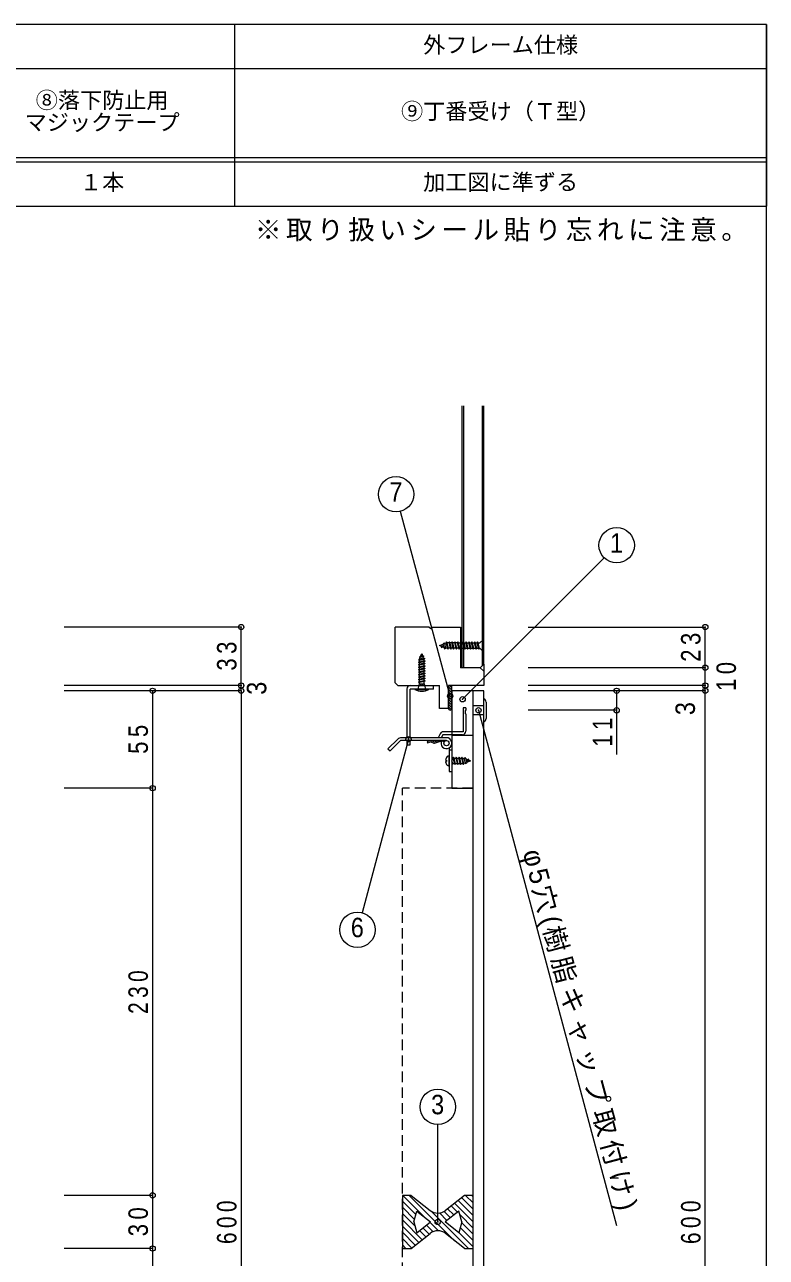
# Model space of a CAD drawing. Units: millimetres at full size, sheet at 1:5. Extents: x -5004 to 1000, y -688 to 1033.
# Drawn here: x 581 to 1000, y -9 to 688 of the extents above; entities that cross this region are included whole.
import ezdxf
from ezdxf.enums import TextEntityAlignment as Align

# ---------------------------------------------------------------- set-up
doc = ezdxf.new("R2010")
doc.units = ezdxf.units.MM
doc.header["$LTSCALE"] = 5
doc.header["$PDMODE"] = 32
doc.header["$PDSIZE"] = 3
doc.linetypes.add('DASHED1', pattern=[1.8, 1.2, -0.6])
for name, color, linetype, lineweight in [('2-0_ＫＢ製品', 2, 'DASHED1', 9), ('2-1_躯体', 3, 'Continuous', 9), ('2-2_ハッチ', 7, 'Continuous', 9), ('2-3_寸法', 4, 'Continuous', 9), ('2-4_引出線字', 4, 'Continuous', 9), ('2-5_文字', 7, 'Continuous', 9), ('2-8_他製品', 7, 'Continuous', 18), ('2-9_他製品', 7, 'Continuous', 9), ('2-A_ベース', 3, 'Continuous', 9), ('2-B_2-Bﾚｲﾔ', 7, 'Continuous', 9), ('F-0_図面枠', 6, 'Continuous', 9), ('F-5_F-5ﾚｲﾔ', 7, 'Continuous', 9)]:
    doc.layers.add(name, color=color, linetype=linetype, lineweight=lineweight)
doc.styles.add('HGｺﾞｼｯｸM', font='')
doc.styles.get('HGｺﾞｼｯｸM').set_extended_font_data('HGｺﾞｼｯｸM')

# ---------------------------------------------------------------- blocks, each defined once
blk = doc.blocks.new('軽天フレキ3.5×25')
at = {"layer": '2-B_2-Bﾚｲﾔ'}
for p, q in [((-9.782, -1.065), (-10.462, 0.848)), ((-9.7, 1.164), (-9.02, -1.38)), ((-7.227, 1.532), (-8.153, 1.532)), ((-5.637, 1.532), (-6.563, 1.532)), ((-4.047, 1.532), (-4.973, 1.532)), ((-2.457, 1.532), (-3.383, 1.532)), ((-1.793, 1.532), (-0.867, 1.532)), ((-0.203, 1.532), (0.723, 1.532)), ((1.387, 1.532), (2.313, 1.532)), ((2.977, 1.532), (3.903, 1.532)), ((4.567, 1.532), (5.493, 1.532)), ((6.157, 1.532), (7.083, 1.532)), ((7.747, 1.532), (8.673, 1.532)), ((9.337, 1.532), (10.319, 1.532)), ((12.319, 3.532), (10.319, 1.532)), ((12.319, -3.468), (12.319, 3.532)), ((12.319, 3.532), (12.569, 3.532)), ((12.569, -3.468), (12.569, 3.532)), ((-6.432, -1.468), (-7.358, -1.468)), ((-4.842, -1.468), (-5.768, -1.468)), ((-3.252, -1.468), (-4.178, -1.468)), ((-1.662, -1.468), (-2.588, -1.468)), ((-0.998, -1.468), (-0.072, -1.468)), ((0.592, -1.468), (1.518, -1.468)), ((2.182, -1.468), (3.108, -1.468)), ((3.772, -1.468), (4.698, -1.468)), ((5.362, -1.468), (6.288, -1.468)), ((6.952, -1.468), (7.878, -1.468)), ((8.542, -1.468), (9.468, -1.468)), ((10.132, -1.468), (10.319, -1.468)), ((12.319, -3.468), (10.319, -1.468)), ((12.569, -3.468), (12.319, -3.468))]:
    blk.add_line(p, q, dxfattribs=at)
for points in [[(-8.022, -1.468), (-9.02, -1.38), (-9.31, -1.883), (-9.782, -1.065), (-10.747, -0.665), (-11.037, -1.167), (-11.51, -0.349), (-12.431, 0.032), (-10.462, 0.848), (-9.99, 1.666), (-9.7, 1.164), (-8.817, 1.532)], [(-11.51, -0.349), (-11.297, 0.187), (-10.747, -0.665)]]:
    blk.add_lwpolyline(points, dxfattribs=at)
for points in [[(-8.485, 2.107), (-8.817, 1.532), (-8.022, -1.468), (-7.69, -2.043), (-7.358, -1.468), (-8.153, 1.532)], [(-6.895, 2.107), (-7.227, 1.532), (-6.432, -1.468), (-6.1, -2.043), (-5.768, -1.468), (-6.563, 1.532)], [(-5.305, 2.107), (-5.637, 1.532), (-4.842, -1.468), (-4.51, -2.043), (-4.178, -1.468), (-4.973, 1.532)], [(-3.715, 2.107), (-4.047, 1.532), (-3.252, -1.468), (-2.92, -2.043), (-2.588, -1.468), (-3.383, 1.532)], [(-2.125, 2.107), (-2.457, 1.532), (-1.662, -1.468), (-1.33, -2.043), (-0.998, -1.468), (-1.793, 1.532)], [(-0.535, 2.107), (-0.867, 1.532), (-0.072, -1.468), (0.26, -2.043), (0.592, -1.468), (-0.203, 1.532)], [(1.055, 2.107), (0.723, 1.532), (1.518, -1.468), (1.85, -2.043), (2.182, -1.468), (1.387, 1.532)], [(2.645, 2.107), (2.313, 1.532), (3.108, -1.468), (3.44, -2.043), (3.772, -1.468), (2.977, 1.532)], [(4.235, 2.107), (3.903, 1.532), (4.698, -1.468), (5.03, -2.043), (5.362, -1.468), (4.567, 1.532)], [(5.825, 2.107), (5.493, 1.532), (6.288, -1.468), (6.62, -2.043), (6.952, -1.468), (6.157, 1.532)], [(7.415, 2.107), (7.083, 1.532), (7.878, -1.468), (8.21, -2.043), (8.542, -1.468), (7.747, 1.532)], [(9.005, 2.107), (8.673, 1.532), (9.468, -1.468), (9.8, -2.043), (10.132, -1.468), (9.337, 1.532)]]:
    blk.add_lwpolyline(points, close=True, dxfattribs=at)

msp = doc.modelspace()

# ---------------------------------------------------------------- linework, layer by layer
at = {"layer": '2-0_ＫＢ製品', "linetype": 'Continuous'}
for p, q in [((840.5, 311.25), (834.5, 311.25)), ((834.5, -288.75), (834.5, 311.25)), ((840.5, -288.75), (840.5, 311.25))]:
    msp.add_line(p, q, dxfattribs=at)
at = {"layer": '2-0_ＫＢ製品'}
for p, q in [((840.5, 302.75), (834.5, 302.75)), ((840.5, 297.75), (834.5, 297.75))]:
    msp.add_line(p, q, dxfattribs=at)
at = {"layer": '2-1_躯体'}
for p, q in [((828, 472.25), (828, 324.25)), ((829, 472.25), (829, 324.25)), ((839.5, 472.25), (839.5, 325.25)), ((840.5, 326.25), (840.5, 472.25)), ((838.5, 324.25), (828, 324.25)), ((838.5, 324.25), (840.5, 326.25)), ((834.5, 311.25), (822.5, 311.25)), ((822.5, 311.25), (822.5, 256.25)), ((834.5, 266.25), (834.5, 311.25)), ((822.5, 286.25), (834.5, 286.25)), ((822.5, 256.25), (834.5, 256.25))]:
    msp.add_line(p, q, dxfattribs=at)
at = {"layer": '2-2_ハッチ'}
for p, q in [((822.5, 311.55), (820.527, 313.523)), ((822.5, 312.964), (821.214, 314.25)), ((822.5, 310.136), (820.5, 312.136)), ((822.5, 308.721), (820.5, 310.721)), ((822.5, 307.307), (820.5, 309.307)), ((822.5, 305.893), (820.5, 307.893)), ((822.5, 304.479), (820.5, 306.479)), ((822.5, 303.065), (820.5, 305.065)), ((822.5, 301.65), (820.5, 303.65)), ((822.179, 300.557), (820.5, 302.236)), ((802.122, 15.436), (794.5, 23.058)), ((808.038, 13.056), (794.843, 26.25)), ((823.987, 0.642), (798.379, 26.25)), ((834.5, 11.342), (823.985, 21.857)), ((834.5, 14.878), (825.953, 23.424)), ((834.5, 18.413), (827.921, 24.992)), ((834.5, 21.949), (830.199, 26.25)), ((834.5, 25.484), (833.734, 26.25)), ((801.375, 12.648), (794.5, 19.522)), ((801.645, 8.841), (794.5, 15.987)), ((831.915, -3.75), (810.944, 17.22)), ((819.672, 12.028), (815.393, 16.307)), ((821.64, 13.596), (818.03, 17.205)), ((823.608, 15.163), (820.05, 18.721)), ((825.576, 16.731), (822.018, 20.289)), ((834.5, 7.807), (826.881, 15.425)), ((805.735, 1.217), (794.5, 12.451)), ((803.767, -0.351), (794.5, 8.916)), ((809.67, 4.352), (806.112, 7.91)), ((811.835, 5.723), (808.08, 9.478)), ((814.852, 6.241), (810.048, 11.046)), ((834.5, 0.736), (827.152, 8.084)), ((834.5, 4.271), (827.899, 10.872)), ((801.799, -1.919), (794.5, 5.38)), ((799.831, -3.486), (794.5, 1.845)), ((807.702, 2.784), (804.144, 6.343)), ((834.5, -2.8), (826.405, 5.296)), ((796.559, -3.75), (794.5, -1.691))]:
    msp.add_line(p, q, dxfattribs=at)
at = {"layer": '2-3_寸法'}
for p, q in [((703.5, 347.25), (603.5, 347.25)), ((703.5, 314.25), (703.5, 347.25)), ((865.5, 347.25), (965.5, 347.25)), ((965.5, 324.25), (965.5, 347.25)), ((965.5, 324.25), (865.5, 324.25)), ((965.5, 314.25), (965.5, 324.25)), ((703.5, 314.25), (603.5, 314.25)), ((703.5, 311.25), (703.5, 314.25)), ((965.5, 314.25), (865.5, 314.25)), ((965.5, 311.25), (965.5, 314.25)), ((653.5, 311.25), (603.5, 311.25)), ((653.5, 311.25), (653.5, 256.25)), ((703.5, 311.25), (653.5, 311.25)), ((703.5, 311.25), (703.5, -288.75)), ((915.5, 311.25), (865.5, 311.25)), ((965.5, 311.25), (915.5, 311.25)), ((915.5, 311.25), (915.5, 275.25)), ((965.5, -288.75), (965.5, 311.25)), ((915.5, 300.25), (865.5, 300.25)), ((653.5, 256.25), (603.5, 256.25)), ((653.5, 256.25), (653.5, 26.25)), ((653.5, 26.25), (603.5, 26.25)), ((653.5, 26.25), (653.5, -3.75)), ((653.5, -3.75), (603.5, -3.75)), ((653.5, -3.75), (653.5, -233.75))]:
    msp.add_line(p, q, dxfattribs=at)
for p in [(703.5, 347.25), (965.5, 347.25), (965.5, 324.25), (703.5, 314.25), (965.5, 314.25), (653.5, 311.25), (703.5, 311.25), (915.5, 311.25), (965.5, 311.25), (915.5, 300.25), (653.5, 256.25), (653.5, 26.25), (653.5, -3.75)]:
    msp.add_point(p, dxfattribs=at)
at = {"layer": '2-4_引出線字'}
for p, q in [((821.5, 308.243), (793.54, 412.591)), ((828.5, 306.45), (908.429, 386.379)), ((837.5, 300.25), (915.5, 9.15)), ((798, 283.95), (771.73, 185.909)), ((814.5, 11.25), (814.5, 66.25))]:
    msp.add_line(p, q, dxfattribs=at)
for centre in [(790.952, 422.25), (915.5, 393.45), (769.142, 176.25), (814.5, 76.25)]:
    msp.add_circle(centre, 10, dxfattribs=at)
for p in [(965.5, 347.25), (821.5, 308.243), (828.5, 306.45), (837.5, 300.25), (798, 283.95), (814.5, 11.25)]:
    msp.add_point(p, dxfattribs=at)
at = {"layer": '2-5_文字'}
msp.add_line((820.5, 314.25), (822.5, 314.25), dxfattribs=at)
at = {"layer": '2-8_他製品', "lineweight": 9}
for p, q in [((840.5, 326.25), (840.5, 322.25)), ((799, 314.25), (812, 314.25)), ((812, 312.25), (812, 314.25)), ((820.5, 314.25), (820.5, 301.292)), ((822.5, 301.292), (822.5, 314.25)), ((797, 312.25), (797, 284.75)), ((812, 312.25), (799, 312.25)), ((799, 284.75), (799, 312.25)), ((840.5, 293.75), (840.5, 306.75)), ((841.8, 304.877), (841.8, 295.623)), ((797, 283.15), (797, 280.75)), ((797, 280.75), (799, 280.75)), ((799, 280.75), (799, 283.15)), ((794.5, 26.25), (794.5, -3.75)), ((799.5, 26.25), (794.5, 26.25)), ((799.5, 26.25), (810.138, 17.775)), ((829.5, 26.25), (818.862, 17.775)), ((834.5, 26.25), (829.5, 26.25)), ((834.5, -3.75), (834.5, 26.25)), ((799.5, -3.75), (810.138, 4.725)), ((829.5, -3.75), (818.862, 4.725)), ((794.5, -3.75), (799.5, -3.75)), ((829.5, -3.75), (834.5, -3.75))]:
    msp.add_line(p, q, dxfattribs=at)
at = {"layer": '2-8_他製品', "linetype": 'DASHED1', "lineweight": 9}
for p in [(834.5, 256.25), (794.5, -233.75)]:
    msp.add_line(p, (794.5, 256.25), dxfattribs=at)
at = {"layer": '2-8_他製品', "lineweight": 9}
for points in [[(801, 11.25), (802.637, 17.358), (810.304, 11.25)], [(828, 11.25), (826.363, 17.358), (818.696, 11.25)], [(801, 11.25), (802.637, 5.142), (810.304, 11.25)], [(828, 11.25), (826.363, 5.142), (818.696, 11.25)]]:
    msp.add_lwpolyline(points, dxfattribs=at)
for centre, radius, start, end in [((799, 312.25), 2, 90, 180), ((839.8, 304.877), 2, 0, 69.51268), ((821.5, 301.292), 1, 180, 0), ((839.8, 295.623), 2, 290.48732, 0), ((814.5, 23.25), 7, 231.45744, 308.54256), ((814.5, -0.75), 7, 51.45744, 128.54256)]:
    msp.add_arc(centre, radius, start, end, dxfattribs=at)
at = {"layer": '2-9_他製品', "lineweight": 18}
for p, q in [((830.4, 301.65), (828.8, 301.65)), ((829.9, 300.15), (829.9, 298.15)), ((830.4, 300.15), (829.9, 300.15)), ((830.4, 301.65), (830.4, 300.15)), ((830.4, 298.15), (829.9, 298.15)), ((830.4, 298.15), (830.4, 288.45)), ((815.871, 286.98), (814.7, 284.75)), ((817.4, 286.45), (816.507, 284.75)), ((828.4, 286.45), (817.4, 286.45)), ((791.859, 283.871), (786.4, 278.413)), ((793.4, 283.15), (787.531, 277.281)), ((819.4, 283.15), (793.4, 283.15)), ((819.4, 284.75), (793.98, 284.75)), ((810.5, 282.45), (808.777, 281.707)), ((810.5, 282.45), (812.223, 281.707)), ((810.777, 283.093), (812.5, 282.35)), ((812.5, 282.35), (815.027, 283.15)), ((812.711, 281.683), (816.564, 282.903)), ((816.687, 283.15), (818.087, 282.376)), ((820.9, 278.937), (820.9, 265.65)), ((822.5, 281.65), (822.5, 265.65)), ((786.4, 278.413), (787.531, 277.281)), ((822.5, 277.65), (820.9, 277.65)), ((820.9, 265.65), (822.5, 265.65))]:
    msp.add_line(p, q, dxfattribs=at)
for points in [[(828.8, 301.65), (828.8, 288.05), (817.641, 288.05)], [(810.223, 283.093), (808.5, 282.35), (808.777, 281.707)]]:
    msp.add_lwpolyline(points, dxfattribs=at)
msp.add_circle((819.4, 281.65), 1.5, dxfattribs=at)
for centre, radius, start, end in [((817.641, 286.05), 2, 90, 152.3), ((828.4, 288.45), 2, 270, 0.00001), ((793.98, 281.75), 3, 90, 135), ((810.5, 282.45), 0.7, 66.67699, 113.32301), ((812.5, 282.35), 0.7, 246.67699, 287.56773), ((819.4, 281.65), 3.1, 151.06146, 90)]:
    msp.add_arc(centre, radius, start, end, dxfattribs=at)
at = {"layer": '2-A_ベース'}
for p, q in [((790.5, 315.75), (790.5, 347.25)), ((810.5, 346.25), (811.5, 347.25)), ((811.5, 347.25), (827.3, 347.25)), ((827.3, 347.25), (827.3, 324.25)), ((838.5, 324.25), (827.3, 324.25)), ((790.5, 315.75), (792, 314.25)), ((792, 314.25), (804.5, 314.25)), ((805.5, 315.25), (804.5, 314.25)), ((815.5, 301.25), (815.5, 314.25)), ((820.5, 301.25), (820.5, 314.25)), ((820.5, 301.25), (815.5, 301.25))]:
    msp.add_line(p, q, dxfattribs=at)
for points in [[(810.5, 346.25), (809.5, 347.25), (790.5, 347.25)], [(838.5, 324.25), (840.5, 322.25), (840.5, 314.25), (820.5, 314.25)], [(805.5, 315.25), (806.5, 314.25), (815.5, 314.25)]]:
    msp.add_lwpolyline(points, dxfattribs=at)
at = {"layer": '2-B_2-Bﾚｲﾔ'}
for p, q in [((804.2, 329.049), (804.552, 329.961)), ((804.2, 327.649), (804.2, 328.443)), ((806.49, 329.86), (806.241, 330.461)), ((806.8, 328.349), (806.8, 329.143)), ((806.8, 326.949), (806.8, 327.743)), ((804.2, 326.249), (804.2, 327.043)), ((804.2, 324.849), (804.2, 325.643)), ((804.2, 323.449), (804.2, 324.243)), ((804.2, 322.049), (804.2, 322.843)), ((804.2, 320.649), (804.2, 321.443)), ((806.8, 325.549), (806.8, 326.343)), ((806.8, 324.149), (806.8, 324.943)), ((806.8, 322.749), (806.8, 323.543)), ((806.8, 321.349), (806.8, 322.143)), ((806.8, 319.949), (806.8, 320.743)), ((803.5, 312.25), (804.2, 315.25)), ((804.2, 319.249), (804.2, 320.043)), ((804.2, 317.849), (804.2, 318.643)), ((804.2, 316.449), (804.2, 317.243)), ((804.2, 315.25), (804.2, 315.843)), ((804.2, 315.25), (806.8, 315.25)), ((806.8, 318.549), (806.8, 319.343)), ((806.8, 317.149), (806.8, 317.943)), ((806.8, 315.25), (806.8, 316.543)), ((806.8, 315.25), (807.5, 312.25)), ((801.5, 312.25), (809.5, 312.25)), ((801.5, 311.95), (801.5, 312.25)), ((801.5, 311.95), (809.5, 311.95)), ((809.5, 311.95), (809.5, 312.25)), ((820.497, 274.365), (820.9, 274.4)), ((820.9, 268.9), (820.9, 274.4)), ((822.5, 273.15), (823.057, 273.15)), ((822.926, 270.15), (822.5, 271.757)), ((823.721, 273.15), (824.647, 273.15)), ((825.311, 273.15), (826.237, 273.15)), ((826.901, 273.15), (827.827, 273.15)), ((830.169, 270.519), (829.489, 273.063)), ((830.252, 272.747), (830.931, 270.835)), ((819.024, 271.319), (819.398, 271.334)), ((820.497, 268.935), (820.9, 268.9)), ((822.5, 269.737), (822.594, 269.575)), ((822.594, 269.575), (822.926, 270.15)), ((822.926, 270.15), (823.852, 270.15)), ((823.852, 270.15), (824.184, 269.575)), ((824.184, 269.575), (824.516, 270.15)), ((824.516, 270.15), (825.442, 270.15)), ((825.442, 270.15), (825.774, 269.575)), ((825.774, 269.575), (826.106, 270.15)), ((826.106, 270.15), (827.032, 270.15)), ((827.032, 270.15), (827.364, 269.575)), ((827.364, 269.575), (827.696, 270.15)), ((827.696, 270.15), (828.622, 270.15)), ((828.622, 270.15), (828.954, 269.575)), ((828.954, 269.575), (829.286, 270.15))]:
    msp.add_line(p, q, dxfattribs=at)
for points in [[(804.2, 329.049), (806.49, 329.86), (807.237, 329.429), (806.8, 329.143), (804.2, 328.443), (803.675, 328.746)], [(806.8, 327.743), (804.2, 327.043), (803.675, 327.346), (804.2, 327.649), (806.8, 328.349), (807.325, 328.046)], [(804.093, 330.226), (804.84, 330.657), (805.953, 331.157), (806.7, 330.726), (806.241, 330.461), (804.552, 329.961)], [(806.8, 326.343), (804.2, 325.643), (803.675, 325.946), (804.2, 326.249), (806.8, 326.949), (807.325, 326.646)], [(806.8, 324.943), (804.2, 324.243), (803.675, 324.546), (804.2, 324.849), (806.8, 325.549), (807.325, 325.246)], [(806.8, 323.543), (804.2, 322.843), (803.675, 323.146), (804.2, 323.449), (806.8, 324.149), (807.325, 323.846)], [(806.8, 322.143), (804.2, 321.443), (803.675, 321.746), (804.2, 322.049), (806.8, 322.749), (807.325, 322.446)], [(806.8, 320.743), (804.2, 320.043), (803.675, 320.346), (804.2, 320.649), (806.8, 321.349), (807.325, 321.046)], [(806.8, 319.343), (804.2, 318.643), (803.675, 318.946), (804.2, 319.249), (806.8, 319.949), (807.325, 319.646)], [(806.8, 317.943), (804.2, 317.243), (803.675, 317.546), (804.2, 317.849), (806.8, 318.549), (807.325, 318.246)], [(806.8, 316.543), (804.2, 315.843), (803.675, 316.146), (804.2, 316.449), (806.8, 317.149), (807.325, 316.846)]]:
    msp.add_lwpolyline(points, close=True, dxfattribs=at)
for points in [[(804.84, 330.657), (805.5, 332.25), (805.953, 331.157)], [(819.024, 271.981), (819.398, 271.966), (819.398, 271.334)], [(824.516, 270.15), (823.721, 273.15), (823.389, 273.725), (823.057, 273.15), (823.852, 270.15)], [(826.106, 270.15), (825.311, 273.15), (824.979, 273.725), (824.647, 273.15), (825.442, 270.15)], [(827.696, 270.15), (826.901, 273.15), (826.569, 273.725), (826.237, 273.15), (827.032, 270.15)], [(829.286, 270.15), (828.491, 273.15), (828.159, 273.725), (827.827, 273.15), (828.622, 270.15)], [(828.491, 273.15), (829.489, 273.063), (829.779, 273.565), (830.252, 272.747), (831.216, 272.347), (831.506, 272.85), (831.979, 272.032), (832.9, 271.65), (830.931, 270.835), (830.459, 270.017)], [(831.979, 272.032), (831.766, 271.496), (831.216, 272.347)], [(830.459, 270.017), (830.169, 270.519), (829.286, 270.15)]]:
    msp.add_lwpolyline(points, dxfattribs=at)
for centre, radius, start, end in [((805.5, 320.389), 9.339, 244.63876, 295.36124), ((822.4, 271.65), 3.5, 136.57328, 171.46043), ((819.222, 272.184), 0.284, 182.93827, 225.81282), ((820.584, 273.369), 1, 95, 136.57328), ((819.222, 271.116), 0.284, 134.18718, 177.06173), ((822.4, 271.65), 3.5, 188.53957, 223.42672), ((820.584, 269.931), 1, 223.42672, 265)]:
    msp.add_arc(centre, radius, start, end, dxfattribs=at)
at = {"layer": 'F-0_図面枠'}
for p, q in [((1000, 687.5), (-1000, 687.5)), ((1000, -687.5), (1000, 687.5))]:
    msp.add_line(p, q, dxfattribs=at)
at = {"layer": 'F-5_F-5ﾚｲﾔ'}
for p, q in [((1000, 687.5), (-1000, 687.5)), ((700, 585), (700, 687.5)), ((1000, 687.5), (1000, 585)), ((1000, 662.5), (-500, 662.5)), ((-500, 612.5), (1000, 612.5)), ((-500, 610), (1000, 610)), ((-1000, 585), (1000, 585))]:
    msp.add_line(p, q, dxfattribs=at)

# ---------------------------------------------------------------- block references
at = {"layer": '2-B_2-Bﾚｲﾔ'}
msp.add_blockref('軽天フレキ3.5×25', (827.931, 336.718), dxfattribs=at)

# ---------------------------------------------------------------- texts
at = {"layer": '2-3_寸法', "color": 7, "style": 'HGｺﾞｼｯｸM', "width": 0.9}
for p in [(721, 309), (963, 297.5)]:
    msp.add_text('3', height=11, rotation=90, dxfattribs=at).set_placement(p, align=Align.BOTTOM_LEFT)
at = {"layer": '2-3_寸法', "color": 7, "char_height": 11, "attachment_point": 7, "rotation": 90, "style": 'HGｺﾞｼｯｸM'}
for s, insert in [('\\T1.36;\\W0.85;23', (963, 327.625)), ('\\T1.36;\\W0.85;33', (701, 322.625)), ('\\T1.36;\\W0.85;10', (983, 311.125)), ('\\T1.36;\\W0.85;11', (913, 279.625)), ('\\T1.36;\\W0.85;55', (651, 275.625)), ('\\T1.38;\\W0.8;230', (651, 128.75)), ('\\T1.38;\\W0.8;600', (701, -1.25)), ('\\T1.38;\\W0.8;600', (963, -1.25)), ('\\T1.36;\\W0.85;30', (651, 3.125))]:
    msp.add_mtext(s, dxfattribs=dict(at, insert=insert))
at = {"layer": '2-5_文字', "style": 'HGｺﾞｼｯｸM', "width": 0.9}
for s, p in [('7', (787.202, 414.75)), ('1', (911.75, 385.95)), ('6', (765.392, 168.75)), ('3', (810.75, 68.75))]:
    msp.add_text(s, height=11, dxfattribs=at).set_placement(p, align=Align.BOTTOM_LEFT)
at = {"layer": '2-5_文字', "insert": (859.207, 219.239), "char_height": 11, "attachment_point": 7, "rotation": 285, "style": 'HGｺﾞｼｯｸM'}
msp.add_mtext('\\T1.19;φ5穴(樹脂キャップ取付け)', dxfattribs=at)
at = {"layer": 'F-5_F-5ﾚｲﾔ', "style": 'HGｺﾞｼｯｸM'}
for s, p in [('外フレーム仕様', (806.25, 668.75)), ('⑧落下防止用', (587.5, 637.5)), ('⑨丁番受け（Ｔ型）', (793.75, 631.25)), ('マジックテープ', (581.25, 625)), ('１本', (612.5, 591.25)), ('加工図に準ずる', (806.25, 591.25))]:
    msp.add_text(s, height=9.164, dxfattribs=at).set_placement(p, align=Align.BOTTOM_LEFT)
at = {"layer": 'F-5_F-5ﾚｲﾔ', "insert": (711.25, 565), "char_height": 11, "attachment_point": 7, "style": 'HGｺﾞｼｯｸM'}
msp.add_mtext('\\T1.17;※取り扱いシール貼り忘れに注意。', dxfattribs=at)

doc.saveas('drawing.dxf')
